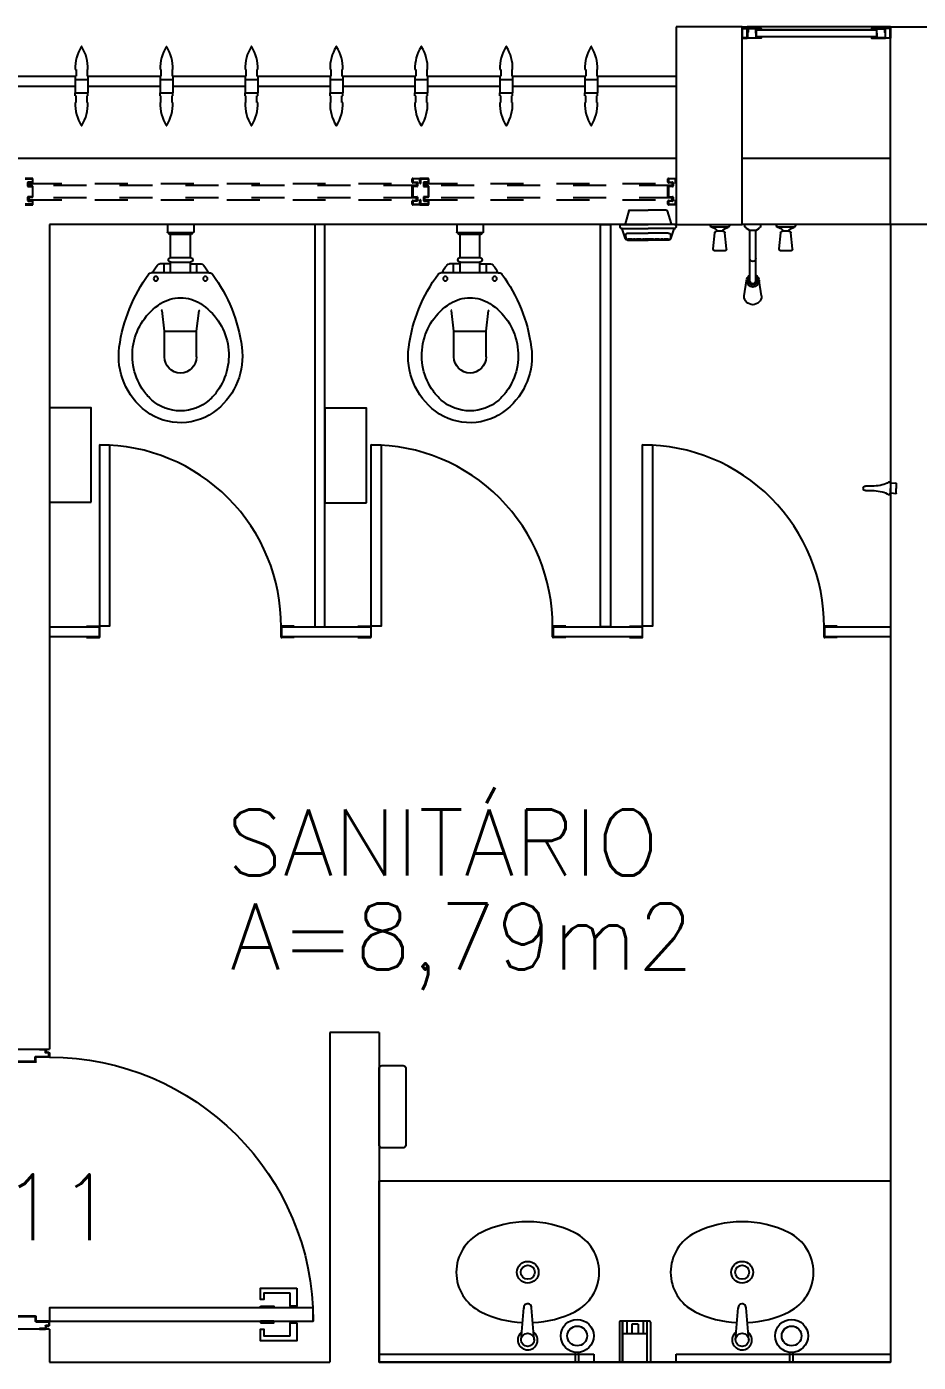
# Model space of a CAD drawing. Header units: millimetres. Extents: x 2128 to 2646, y 1972 to 2207.
# Drawn here: x 2356.643 to 2359.346, y 2139.515 to 2143.565 of the extents above; entities that cross this region are included whole.
import ezdxf

# ---------------------------------------------------------------- set-up
doc = ezdxf.new("R2010")
doc.units = ezdxf.units.MM
doc.linetypes.add('HIDDEN', pattern=[0.375, 0.25, -0.125])
for name, color, linetype in [('AR-ALV', 2, 'Continuous'), ('AR-BRISES', 1, 'Continuous'), ('AR-DIVISÓRIAS', 230, 'Continuous'), ('AR-ESQ', 1, 'Continuous'), ('AR-ESTC', 3, 'Continuous'), ('AR-LOUCAS', 2, 'Continuous'), ('AR-LOUÇAS', 1, 'Continuous'), ('AR-PORTA', 1, 'Continuous'), ('BC-CUBA', 1, 'Continuous'), ('BGR- VISTA', 12, 'Continuous'), ('BR-PAINEL', 1, 'Continuous'), ('BR-SUPORTE', 1, 'Continuous'), ('DT-ESQ-BAGUETE-C', 1, 'Continuous'), ('DT-ESQ-PERFIL CADEIRA-C', 2, 'Continuous'), ('DT-ESQ-PERFIL CADEIRA-V', 2, 'Continuous'), ('DT-ESQ-VENEZIANA-C', 1, 'Continuous'), ('DT-ESQ-VENEZIANA-V', 1, 'Continuous'), ('DT-ESQ-VIDRO-PROJ', 32, 'HIDDEN'), ('DT-TXTMOD', 1, 'Continuous'), ('DV- VISTA', 2, 'Continuous'), ('DV-TEXTO', 2, 'Continuous'), ('ENDEREÇO', 2, 'Continuous'), ('maçaneta', 1, 'Continuous'), ('mov', 1, 'Continuous'), ('PM-PERFIL U-C', 2, 'Continuous'), ('pm1', 2, 'Continuous'), ('pm2', 2, 'Continuous'), ('TEXTO', 2, 'Continuous'), ('WC1', 1, 'Continuous'), ('WC2', 1, 'Continuous'), ('WC3', 1, 'Continuous'), ('Área', 2, 'Continuous')]:
    doc.layers.add(name, color=color, linetype=linetype)
doc.styles.add('S10', font='simplex.shx', dxfattribs={"height": 0.1})
doc.styles.add('S12', font='simplex.shx', dxfattribs={"width": 1.1, "height": 0.12})
doc.styles.add('UNB-100', font='simplex.shx', dxfattribs={"height": 0.2})
doc.styles.add('UNB1-100', font='simplex.shx', dxfattribs={"height": 0.2})

# ---------------------------------------------------------------- blocks, each defined once
blk = doc.blocks.new('CHVR-01P')
at = {"layer": 'WC1'}
for p, q in [((-0.0139, 0.1119), (-0.0077, 0.1257)), ((-0.0015, 0.129), (-0.0052, 0.1279)), ((-0.08, 0.114), (-0.08, 0.086)), ((-0.074, 0.12), (-0.0254, 0.1155)), ((-0.074, 0.08), (-0.0254, 0.0845)), ((-0.02, 0.1096), (-0.0176, 0.1096)), ((-0.02, 0.0904), (-0.0176, 0.0904)), ((-0.0139, 0.0881), (-0.0077, 0.0743)), ((-0.0015, 0.071), (-0.0052, 0.0721)), ((-0.2165, 0.0264), (-0.1704, 0.0189)), ((-0.1704, 0.0088), (-0.1537, 0.0088)), ((-0.1537, 0.0088), (-0.0176, 0.0088)), ((-0.0176, 0.0088), (-0.0133, 0.0174)), ((-0.0131, 0.0178), (-0.0132, 0.0176)), ((-0.0126, 0.0182), (-0.0088, 0.0206)), ((-0.0088, 0.0222), (-0.0088, 0.0206)), ((-0.0068, 0.0242), (0, 0.0242)), ((-0.2165, -0.0264), (-0.1704, -0.0189)), ((-0.1704, -0.0088), (-0.1537, -0.0088)), ((-0.1537, -0.0088), (-0.0176, -0.0088)), ((-0.0176, -0.0088), (-0.0133, -0.0174)), ((-0.0131, -0.0178), (-0.0132, -0.0176)), ((-0.0126, -0.0182), (-0.0088, -0.0206)), ((-0.0088, -0.0206), (-0.0088, -0.0222)), ((-0.0068, -0.0242), (0, -0.0242)), ((-0.074, -0.08), (-0.0254, -0.0845)), ((-0.0139, -0.0881), (-0.0077, -0.0743)), ((-0.0015, -0.071), (-0.0052, -0.0721)), ((-0.08, -0.086), (-0.08, -0.114)), ((-0.074, -0.12), (-0.0254, -0.1155)), ((-0.02, -0.0904), (-0.0176, -0.0904)), ((-0.02, -0.1096), (-0.0176, -0.1096)), ((-0.0139, -0.1119), (-0.0077, -0.1257)), ((-0.0015, -0.129), (-0.0052, -0.1279))]:
    blk.add_line(p, q, dxfattribs=at)
for centre, radius, start, end in [((-0.004, 0.1241), 0.004, 107.5303, 155.6127), ((-0.001, 0.1282), 0.001, 0, 122.0054), ((-0.074, 0.114), 0.006, 90, 180), ((-0.074, 0.086), 0.006, 180, 270), ((-0.026, 0.1096), 0.006, 0, 84.4007), ((-0.026, 0.0904), 0.006, 275.5993, 0), ((-0.0176, 0.1136), 0.004, 270, 335.6127), ((-0.0176, 0.0864), 0.004, 24.3873, 90), ((-0.004, 0.0759), 0.004, 204.3873, 252.4697), ((-0.001, 0.0718), 0.001, 237.9946, 0), ((0, 0.07), 0.000002, 180, 270), ((-0.2165, 0), 0.0264, 90, 270), ((-0.1704, 0), 0.0189, 90, 270), ((-0.1704, 0), 0.0088, 90, 270), ((-0.1704, 0), 0.0189, 27.7177, 90), ((-0.0115, 0.0165), 0.002, 122.7806, 153.4349), ((-0.0068, 0.0222), 0.002, 90, 180), ((-0.1704, 0), 0.0189, 270, 332.2823), ((-0.0115, -0.0165), 0.002, 206.5651, 237.2194), ((-0.0068, -0.0222), 0.002, 180, 270), ((-0.074, -0.086), 0.006, 90, 180), ((-0.004, -0.0759), 0.004, 107.5303, 155.6127), ((-0.001, -0.0718), 0.001, 0, 122.0054), ((-0.074, -0.114), 0.006, 180, 270), ((-0.026, -0.0904), 0.006, 0, 84.4007), ((-0.026, -0.1096), 0.006, 275.5993, 0), ((-0.0176, -0.0864), 0.004, 270, 335.6127), ((-0.0176, -0.1136), 0.004, 24.3873, 90), ((-0.004, -0.1241), 0.004, 204.3873, 252.4697), ((-0.001, -0.1282), 0.001, 237.9946, 0), ((0, -0.13), 0.000002, 180, 270)]:
    blk.add_arc(centre, radius, start, end, dxfattribs=at)
at = {"layer": 'WC2'}
for p, q in [((-0.0077, 0.1257), (-0.0077, 0.0743)), ((-0.02, 0.1096), (-0.02, 0.0904)), ((-0.0176, 0.0088), (-0.0176, -0.0088)), ((-0.0077, -0.0743), (-0.0077, -0.1257)), ((-0.02, -0.0904), (-0.02, -0.1096))]:
    blk.add_line(p, q, dxfattribs=at)
for centre, radius, start, end in [((-0.1704, 0), 0.0132, 41.8103, 318.1897), ((-0.1031, 0), 0.0088, 90, 270)]:
    blk.add_arc(centre, radius, start, end, dxfattribs=at)
blk = doc.blocks.new('CUBA-01P')
at = {"layer": 'WC1'}
blk.add_circle((-0.15, -0.08), 0.05, dxfattribs=at)
for centre, radius, start, end in [((0, -0.4404), 0.3205, 92.8226, 116.4054), ((0, -0.4404), 0.3205, 63.5946, 87.2424), ((-0.0831, -0.273), 0.1336, 116.4054, 243.5946), ((0.0831, -0.273), 0.1336, 296.4054, 63.5946), ((0, -0.1056), 0.3205, 243.5946, 296.4054)]:
    blk.add_arc(centre, radius, start, end, dxfattribs=at)
at = {"layer": 'WC2'}
for p, q in [((-0.1548, 0), (-0.1548, -0.0303)), ((-0.1448, 0), (-0.1448, -0.0303)), ((-0.02, -0.068), (-0.0118, -0.1652)), ((0.02, -0.068), (0.0118, -0.1652))]:
    blk.add_line(p, q, dxfattribs=at)
for centre, radius in [((-0.15, -0.08), 0.03), ((0, -0.068), 0.02), ((0, -0.273), 0.033), ((0, -0.273), 0.0212)]:
    blk.add_circle(centre, radius, dxfattribs=at)
for centre, radius, start, end in [((0.0002, -0.0678), 0.03, 306.4013, 232.6706), ((0.0002, -0.1652), 0.012, 180, 10.1205)]:
    blk.add_arc(centre, radius, start, end, dxfattribs=at)
blk = doc.blocks.new('BGR1')
at = {"layer": 'BGR- VISTA'}
blk.add_lwpolyline([(0, 0.55), (1.55, 0.55), (1.55, 0), (0, 0)], close=True, dxfattribs=at)
at = {"layer": 'BC-CUBA', "rotation": 180}
for p in [(0.45, 0), (1.1, 0)]:
    blk.add_blockref('CUBA-01P', p, dxfattribs=at)
blk = doc.blocks.new('pb55-gr-01p')
at = {"layer": 'mov'}
blk.add_arc((0.0015, 0.0172), 0.55, 359.7335, 90, dxfattribs=at)
at = {"layer": 'pm1'}
blk.add_lwpolyline([(0.0315, 0.5673), (0.0315, 0.0172), (0.0015, 0.0172), (0.0015, 0.5673)], close=True, dxfattribs=at)
at = {"layer": 'pm2'}
for p, q in [((-0.0385, 0.0172), (-0.0008, 0.0172)), ((-0.0385, 0.0158), (-0.0385, 0.0172)), ((-0.0008, 0.0158), (-0.0385, 0.0158)), ((0, 0.015), (0, -0.015)), ((0.0015, -0.0152), (0.0015, 0.015)), ((0.5515, -0.0152), (0.5515, 0.015)), ((0.553, 0.015), (0.553, -0.015)), ((0.5915, 0.0172), (0.5537, 0.0172)), ((0.5537, 0.0158), (0.5915, 0.0158)), ((0.5915, 0.0158), (0.5915, 0.0172)), ((-0.001, -0.016), (-0.0385, -0.016)), ((-0.0385, -0.0175), (-0.0385, -0.016)), ((-0.0385, -0.0175), (-0.0008, -0.0175)), ((0.5915, -0.0175), (0.5537, -0.0175)), ((0.554, -0.016), (0.5915, -0.016)), ((0.5915, -0.0175), (0.5915, -0.016))]:
    blk.add_line(p, q, dxfattribs=at)
for centre, radius, start, end in [((-0.0008, 0.015), 0.00225, 0, 90), ((-0.0008, 0.015), 0.00075, 0, 90), ((0.5537, 0.015), 0.00225, 90, 180), ((0.5537, 0.015), 0.00075, 90, 180), ((-0.001, -0.015), 0.001, 270, 0), ((-0.0008, -0.0152), 0.00225, 270, 0), ((0.5537, -0.0152), 0.00225, 180, 270), ((0.554, -0.015), 0.001, 180, 270)]:
    blk.add_arc(centre, radius, start, end, dxfattribs=at)
blk = doc.blocks.new('DV4')
at = {"layer": 'DV- VISTA'}
blk.add_lwpolyline([(0.03, 0), (0.03, -1.22), (0, -1.22), (0, 0)], close=True, dxfattribs=at)
at = {"layer": 'DV-TEXTO', "style": 'S12'}
for tag, p, flags in [('ACABAMENTO', (0.3815, -0.3084), 3), ('CANTONEIRA', (0.5815, -0.3084), 3), ('DIVISÓRIA', (-0.0185, -0.3084), 2), ('TAMANHO', (0.1815, -0.3084), 3)]:
    blk.add_attdef(tag, p, '', height=0.12, rotation=90, dxfattribs=dict(at, flags=flags))
blk = doc.blocks.new('DV3')
at = {"layer": 'DV- VISTA'}
blk.add_lwpolyline([(0.03, 0), (0.03, -0.15), (0, -0.15), (0, 0)], close=True, dxfattribs=at)
at = {"layer": 'DV-TEXTO', "style": 'S12'}
for tag, p, flags in [('ACABAMENTO', (0.3798, -0.2006), 3), ('CANTONEIRA', (0.5798, -0.2006), 3), ('DIVISÓRIA', (-0.0202, -0.2006), 2), ('TAMANHO', (0.1798, -0.2006), 3)]:
    blk.add_attdef(tag, p, '', height=0.12, rotation=90, dxfattribs=dict(at, flags=flags))
blk = doc.blocks.new('DV9')
at = {"layer": 'DV- VISTA'}
blk.add_lwpolyline([(0.27, -0.03), (0, -0.03), (0, 0), (0.27, 0)], close=True, dxfattribs=at)
at = {"layer": 'DV-TEXTO', "style": 'S12'}
for tag, p, flags in [('DIVISÓRIA', (0.0161, 0.0342), 2), ('TAMANHO', (0.0161, -0.1658), 3), ('ACABAMENTO', (0.0161, -0.3658), 3), ('CANTONEIRA', (0.0161, -0.5658), 3)]:
    blk.add_attdef(tag, p, '', height=0.12, dxfattribs=dict(at, flags=flags))
blk = doc.blocks.new('DV12')
at = {"layer": 'DV- VISTA'}
blk.add_lwpolyline([(0.03, 0.2), (0.03, 0), (0, 0), (0, 0.2)], close=True, dxfattribs=at)
at = {"layer": 'DV-TEXTO', "style": 'S12'}
for tag, p, flags in [('ACABAMENTO', (0.3798, -0.0006), 3), ('CANTONEIRA', (0.5798, -0.0006), 3), ('DIVISÓRIA', (-0.0202, -0.0006), 2), ('TAMANHO', (0.1798, -0.0006), 3)]:
    blk.add_attdef(tag, p, '', height=0.12, rotation=90, dxfattribs=dict(at, flags=flags))
blk = doc.blocks.new('EF59-P')
at = {"layer": 'DT-ESQ-VIDRO-PROJ', "ltscale": 0.1}
for points in [[(0.025, -0.1285), (0.025, -0.1385, -0.414214), (0.0235, -0.14), (0.0015, -0.14, -0.414214), (0, -0.1385), (0, -0.125), (0.0015, -0.125), (0.0015, -0.138, 0.414214), (0.002, -0.1385), (0.023, -0.1385, 0.414214), (0.0235, -0.138), (0.0235, -0.1285), (0.0105, -0.1285, -0.414214), (0.009, -0.127), (0.009, -0.117, -0.414214), (0.0105, -0.1155), (0.0235, -0.1155), (0.0235, -0.0845), (0.0105, -0.0845, -0.414214), (0.009, -0.083), (0.009, -0.073, -0.414214), (0.0105, -0.0715), (0.0235, -0.0715), (0.0235, -0.062, 0.414214), (0.023, -0.0615), (0.002, -0.0615, 0.414214), (0.0015, -0.062), (0.0015, -0.075), (0, -0.075), (0, -0.0615, -0.414214), (0.0015, -0.06), (0.0235, -0.06, -0.414214), (0.025, -0.0615), (0.025, -0.0715, -0.414214), (0.0235, -0.073), (0.0105, -0.073), (0.0105, -0.083), (0.0235, -0.083), (0.0235, -0.083, -0.414214), (0.025, -0.0845), (0.025, -0.1155, -0.414214), (0.0235, -0.117), (0.0235, -0.117), (0.0105, -0.117), (0.0105, -0.127), (0.0235, -0.127, -0.414214)], [(0.75, -0.1285), (0.75, -0.1385, 0.414214), (0.7515, -0.14), (0.7735, -0.14, 0.414214), (0.775, -0.1385), (0.775, -0.125), (0.7735, -0.125), (0.7735, -0.138, -0.414214), (0.773, -0.1385), (0.752, -0.1385, -0.414214), (0.7515, -0.138), (0.7515, -0.1285), (0.7645, -0.1285, 0.414214), (0.766, -0.127), (0.766, -0.117, 0.414214), (0.7645, -0.1155), (0.7515, -0.1155), (0.7515, -0.0845), (0.7645, -0.0845, 0.414214), (0.766, -0.083), (0.766, -0.073, 0.414214), (0.7645, -0.0715), (0.7515, -0.0715), (0.7515, -0.062, -0.414214), (0.752, -0.0615), (0.773, -0.0615, -0.414214), (0.7735, -0.062), (0.7735, -0.075), (0.775, -0.075), (0.775, -0.0615, 0.414214), (0.7735, -0.06), (0.7515, -0.06, 0.414214), (0.75, -0.0615), (0.75, -0.0715, 0.414214), (0.7515, -0.073), (0.7645, -0.073), (0.7645, -0.083), (0.7515, -0.083), (0.7515, -0.083, 0.414214), (0.75, -0.0845), (0.75, -0.1155, 0.414214), (0.7515, -0.117), (0.7515, -0.117), (0.7645, -0.117), (0.7645, -0.127), (0.7515, -0.127, 0.414214)], [(0.8, -0.1285), (0.8, -0.1385, -0.414214), (0.7985, -0.14), (0.7765, -0.14, -0.414214), (0.775, -0.1385), (0.775, -0.125), (0.7765, -0.125), (0.7765, -0.138, 0.414214), (0.777, -0.1385), (0.798, -0.1385, 0.414214), (0.7985, -0.138), (0.7985, -0.1285), (0.7855, -0.1285, -0.414214), (0.784, -0.127), (0.784, -0.117, -0.414214), (0.7855, -0.1155), (0.7985, -0.1155), (0.7985, -0.0845), (0.7855, -0.0845, -0.414214), (0.784, -0.083), (0.784, -0.073, -0.414214), (0.7855, -0.0715), (0.7985, -0.0715), (0.7985, -0.062, 0.414214), (0.798, -0.0615), (0.777, -0.0615, 0.414214), (0.7765, -0.062), (0.7765, -0.075), (0.775, -0.075), (0.775, -0.0615, -0.414214), (0.7765, -0.06), (0.7985, -0.06, -0.414214), (0.8, -0.0615), (0.8, -0.0715, -0.414214), (0.7985, -0.073), (0.7855, -0.073), (0.7855, -0.083), (0.7985, -0.083), (0.7985, -0.083, -0.414214), (0.8, -0.0845), (0.8, -0.1155, -0.414214), (0.7985, -0.117), (0.7985, -0.117), (0.7855, -0.117), (0.7855, -0.127), (0.7985, -0.127, -0.414214)]]:
    blk.add_lwpolyline(points, format="xyb", close=True, dxfattribs=at)
for points in [[(0.7625, -0.081), (0.7625, -0.075), (0.0125, -0.075), (0.0125, -0.081)], [(1.9625, -0.081), (1.9625, -0.075), (0.7875, -0.075), (0.7875, -0.081)], [(0.7625, -0.119), (0.7625, -0.125), (0.0125, -0.125), (0.0125, -0.119)], [(1.9625, -0.119), (1.9625, -0.125), (0.7875, -0.125), (0.7875, -0.119)]]:
    blk.add_lwpolyline(points, close=True, dxfattribs=at)
for points in [[(1.973, -0.1385), (1.952, -0.1385, -0.414214), (1.9515, -0.138), (1.9515, -0.1285), (1.9645, -0.1285, 0.414214), (1.966, -0.127), (1.966, -0.117, 0.414214), (1.9645, -0.1155), (1.9515, -0.1155), (1.9515, -0.0845), (1.9645, -0.0845, 0.414214), (1.966, -0.083), (1.966, -0.073, 0.414214), (1.9645, -0.0715), (1.9515, -0.0715), (1.9515, -0.062, -0.414214), (1.952, -0.0615), (1.973, -0.0615, -0.414214)], [(1.9735, -0.06), (1.9515, -0.06, 0.414214), (1.95, -0.0615), (1.95, -0.0715, 0.414214), (1.9515, -0.073), (1.9645, -0.073), (1.9645, -0.083), (1.9515, -0.083), (1.9515, -0.083, 0.414214), (1.95, -0.0845), (1.95, -0.1155, 0.414214), (1.9515, -0.117), (1.9515, -0.117), (1.9645, -0.117), (1.9645, -0.127), (1.9515, -0.127, 0.414214), (1.95, -0.1285), (1.95, -0.1385, 0.414214), (1.9515, -0.14), (1.9735, -0.14, 0.414214)]]:
    blk.add_lwpolyline(points, format="xyb", dxfattribs=at)
at = {"layer": 'DT-TXTMOD', "ltscale": 0.1, "style": 'S10', "flags": 3}
for tag, p in [('M01', (0.025, -0.28)), ('M02', (0.3253, -0.28)), ('M03', (0.627, -0.28)), ('M04', (0.9288, -0.28)), ('M05', (1.2306, -0.28)), ('M06', (1.5323, -0.28)), ('M07', (1.8341, -0.28)), ('M08', (2.1359, -0.28)), ('M09', (2.4376, -0.28)), ('M10', (2.7394, -0.28)), ('M11', (3.0412, -0.28)), ('M12', (3.3429, -0.28)), ('M13', (3.6447, -0.28)), ('M14', (3.9464, -0.28)), ('M15', (4.2482, -0.28)), ('M16', (4.55, -0.28)), ('M17', (4.8517, -0.28))]:
    blk.add_attdef(tag, p, '', height=0.1, dxfattribs=at)
blk = doc.blocks.new('BR-MODULO8')
at = {"layer": 'BR-PAINEL'}
for p, q in [((-1.8217, 0.27), (-1.8192, 0.27)), ((-1.8217, 0.25), (-1.8217, 0.24)), ((-1.8217, 0.25), (-1.8192, 0.25)), ((-1.8192, 0.27), (-1.8192, 0.25)), ((-1.7858, 0.27), (-1.7858, 0.25)), ((-1.7833, 0.27), (-1.7858, 0.27)), ((-1.7833, 0.25), (-1.7858, 0.25)), ((-1.7833, 0.25), (-1.7833, 0.24)), ((-1.5642, 0.27), (-1.5617, 0.27)), ((-1.5642, 0.25), (-1.5642, 0.24)), ((-1.5642, 0.25), (-1.5617, 0.25)), ((-1.5617, 0.27), (-1.5617, 0.25)), ((-1.5283, 0.27), (-1.5283, 0.25)), ((-1.5258, 0.27), (-1.5283, 0.27)), ((-1.5258, 0.25), (-1.5283, 0.25)), ((-1.5258, 0.25), (-1.5258, 0.24)), ((-1.3067, 0.27), (-1.3042, 0.27)), ((-1.3067, 0.25), (-1.3067, 0.24)), ((-1.3067, 0.25), (-1.3042, 0.25)), ((-1.3042, 0.27), (-1.3042, 0.25)), ((-1.2708, 0.27), (-1.2708, 0.25)), ((-1.2683, 0.27), (-1.2708, 0.27)), ((-1.2683, 0.25), (-1.2708, 0.25)), ((-1.2683, 0.25), (-1.2683, 0.24)), ((-1.0492, 0.27), (-1.0467, 0.27)), ((-1.0492, 0.25), (-1.0492, 0.24)), ((-1.0492, 0.25), (-1.0467, 0.25)), ((-1.0467, 0.27), (-1.0467, 0.25)), ((-1.0133, 0.27), (-1.0133, 0.25)), ((-1.0108, 0.27), (-1.0133, 0.27)), ((-1.0108, 0.25), (-1.0133, 0.25)), ((-1.0108, 0.25), (-1.0108, 0.24)), ((-0.7917, 0.27), (-0.7892, 0.27)), ((-0.7917, 0.25), (-0.7917, 0.24)), ((-0.7917, 0.25), (-0.7892, 0.25)), ((-0.7892, 0.27), (-0.7892, 0.25)), ((-0.7558, 0.27), (-0.7558, 0.25)), ((-0.7533, 0.27), (-0.7558, 0.27)), ((-0.7533, 0.25), (-0.7558, 0.25)), ((-0.7533, 0.25), (-0.7533, 0.24)), ((-0.5342, 0.27), (-0.5317, 0.27)), ((-0.5342, 0.25), (-0.5317, 0.25)), ((-0.5342, 0.25), (-0.5342, 0.24)), ((-0.5317, 0.27), (-0.5317, 0.25)), ((-0.4958, 0.27), (-0.4983, 0.27)), ((-0.4983, 0.27), (-0.4983, 0.25)), ((-0.4958, 0.25), (-0.4983, 0.25)), ((-0.4958, 0.25), (-0.4958, 0.24)), ((-0.2767, 0.27), (-0.2742, 0.27)), ((-0.2767, 0.25), (-0.2767, 0.24)), ((-0.2767, 0.25), (-0.2742, 0.25)), ((-0.2742, 0.27), (-0.2742, 0.25)), ((-0.2408, 0.27), (-0.2408, 0.25)), ((-0.2383, 0.27), (-0.2408, 0.27)), ((-0.2383, 0.25), (-0.2408, 0.25)), ((-0.2383, 0.25), (-0.2383, 0.24)), ((-1.8217, 0.24), (-1.7833, 0.24)), ((-1.8217, 0.24), (-1.8217, 0.2)), ((-1.7833, 0.24), (-1.7833, 0.2)), ((-1.5642, 0.24), (-1.5258, 0.24)), ((-1.5642, 0.24), (-1.5642, 0.2)), ((-1.5258, 0.24), (-1.5258, 0.2)), ((-1.3067, 0.24), (-1.2683, 0.24)), ((-1.3067, 0.24), (-1.3067, 0.2)), ((-1.2683, 0.24), (-1.2683, 0.2)), ((-1.0492, 0.24), (-1.0108, 0.24)), ((-1.0492, 0.24), (-1.0492, 0.2)), ((-1.0108, 0.24), (-1.0108, 0.2)), ((-0.7917, 0.24), (-0.7533, 0.24)), ((-0.7917, 0.24), (-0.7917, 0.2)), ((-0.7533, 0.24), (-0.7533, 0.2)), ((-0.5342, 0.24), (-0.5342, 0.2)), ((-0.5342, 0.24), (-0.4958, 0.24)), ((-0.4958, 0.24), (-0.4958, 0.2)), ((-0.2767, 0.24), (-0.2383, 0.24)), ((-0.2767, 0.24), (-0.2767, 0.2)), ((-0.2383, 0.24), (-0.2383, 0.2)), ((-1.8217, 0.2), (-1.7833, 0.2)), ((-1.8217, 0.19), (-1.8217, 0.2)), ((-1.8217, 0.19), (-1.8192, 0.19)), ((-1.8217, 0.17), (-1.8192, 0.17)), ((-1.8192, 0.17), (-1.8192, 0.19)), ((-1.7833, 0.19), (-1.7858, 0.19)), ((-1.7858, 0.17), (-1.7858, 0.19)), ((-1.7833, 0.17), (-1.7858, 0.17)), ((-1.7833, 0.19), (-1.7833, 0.2)), ((-1.5642, 0.2), (-1.5258, 0.2)), ((-1.5642, 0.19), (-1.5642, 0.2)), ((-1.5642, 0.19), (-1.5617, 0.19)), ((-1.5642, 0.17), (-1.5617, 0.17)), ((-1.5617, 0.17), (-1.5617, 0.19)), ((-1.5258, 0.19), (-1.5283, 0.19)), ((-1.5283, 0.17), (-1.5283, 0.19)), ((-1.5258, 0.17), (-1.5283, 0.17)), ((-1.5258, 0.19), (-1.5258, 0.2)), ((-1.3067, 0.2), (-1.2683, 0.2)), ((-1.3067, 0.19), (-1.3067, 0.2)), ((-1.3067, 0.19), (-1.3042, 0.19)), ((-1.3067, 0.17), (-1.3042, 0.17)), ((-1.3042, 0.17), (-1.3042, 0.19)), ((-1.2683, 0.19), (-1.2708, 0.19)), ((-1.2708, 0.17), (-1.2708, 0.19)), ((-1.2683, 0.17), (-1.2708, 0.17)), ((-1.2683, 0.19), (-1.2683, 0.2)), ((-1.0492, 0.2), (-1.0108, 0.2)), ((-1.0492, 0.19), (-1.0492, 0.2)), ((-1.0492, 0.19), (-1.0467, 0.19)), ((-1.0492, 0.17), (-1.0467, 0.17)), ((-1.0467, 0.17), (-1.0467, 0.19)), ((-1.0108, 0.19), (-1.0133, 0.19)), ((-1.0133, 0.17), (-1.0133, 0.19)), ((-1.0108, 0.17), (-1.0133, 0.17)), ((-1.0108, 0.19), (-1.0108, 0.2)), ((-0.7917, 0.2), (-0.7533, 0.2)), ((-0.7917, 0.19), (-0.7917, 0.2)), ((-0.7917, 0.19), (-0.7892, 0.19)), ((-0.7917, 0.17), (-0.7892, 0.17)), ((-0.7892, 0.17), (-0.7892, 0.19)), ((-0.7533, 0.19), (-0.7558, 0.19)), ((-0.7558, 0.17), (-0.7558, 0.19)), ((-0.7533, 0.17), (-0.7558, 0.17)), ((-0.7533, 0.19), (-0.7533, 0.2)), ((-0.5342, 0.19), (-0.5342, 0.2)), ((-0.5342, 0.2), (-0.4958, 0.2)), ((-0.5342, 0.19), (-0.5317, 0.19)), ((-0.5342, 0.17), (-0.5317, 0.17)), ((-0.5317, 0.17), (-0.5317, 0.19)), ((-0.4983, 0.17), (-0.4983, 0.19)), ((-0.4958, 0.19), (-0.4983, 0.19)), ((-0.4958, 0.17), (-0.4983, 0.17)), ((-0.4958, 0.19), (-0.4958, 0.2)), ((-0.2767, 0.2), (-0.2383, 0.2)), ((-0.2767, 0.19), (-0.2767, 0.2)), ((-0.2767, 0.19), (-0.2742, 0.19)), ((-0.2767, 0.17), (-0.2742, 0.17)), ((-0.2742, 0.17), (-0.2742, 0.19)), ((-0.2383, 0.19), (-0.2408, 0.19)), ((-0.2408, 0.17), (-0.2408, 0.19)), ((-0.2383, 0.17), (-0.2408, 0.17)), ((-0.2383, 0.19), (-0.2383, 0.2))]:
    blk.add_line(p, q, dxfattribs=at)
for centre, radius, start, end in [((-1.6967, 0.2739), 0.1251, 148.4721, 181.772), ((-1.8025, 0.3387), 0.001, 37.1012, 142.8988), ((-1.9083, 0.2739), 0.1251, 358.228, 31.5279), ((-1.4392, 0.2739), 0.1251, 148.4721, 181.772), ((-1.545, 0.3387), 0.001, 37.1012, 142.8988), ((-1.6508, 0.2739), 0.1251, 358.228, 31.5279), ((-1.1817, 0.2739), 0.1251, 148.4721, 181.772), ((-1.2875, 0.3387), 0.001, 37.1012, 142.8988), ((-1.3933, 0.2739), 0.1251, 358.228, 31.5279), ((-0.9242, 0.2739), 0.1251, 148.4721, 181.772), ((-1.03, 0.3387), 0.001, 37.1012, 142.8988), ((-1.1358, 0.2739), 0.1251, 358.228, 31.5279), ((-0.6667, 0.2739), 0.1251, 148.4721, 181.772), ((-0.7725, 0.3387), 0.001, 37.1012, 142.8988), ((-0.8783, 0.2739), 0.1251, 358.228, 31.5279), ((-0.4092, 0.2739), 0.1251, 148.4721, 181.772), ((-0.515, 0.3387), 0.001, 37.1012, 142.8988), ((-0.6208, 0.2739), 0.1251, 358.228, 31.5279), ((-0.1517, 0.2739), 0.1251, 148.4721, 181.772), ((-0.2575, 0.3387), 0.001, 37.1012, 142.8988), ((-0.3633, 0.2739), 0.1251, 358.228, 31.5279), ((-1.6967, 0.1661), 0.1251, 178.228, 211.5279), ((-1.9083, 0.1661), 0.1251, 328.4721, 1.772), ((-1.4392, 0.1661), 0.1251, 178.228, 211.5279), ((-1.6508, 0.1661), 0.1251, 328.4721, 1.772), ((-1.1817, 0.1661), 0.1251, 178.228, 211.5279), ((-1.3933, 0.1661), 0.1251, 328.4721, 1.772), ((-0.9242, 0.1661), 0.1251, 178.228, 211.5279), ((-1.1358, 0.1661), 0.1251, 328.4721, 1.772), ((-0.6667, 0.1661), 0.1251, 178.228, 211.5279), ((-0.8783, 0.1661), 0.1251, 328.4721, 1.772), ((-0.4092, 0.1661), 0.1251, 178.228, 211.5279), ((-0.6208, 0.1661), 0.1251, 328.4721, 1.772), ((-0.1517, 0.1661), 0.1251, 178.228, 211.5279), ((-0.3633, 0.1661), 0.1251, 328.4721, 1.772), ((-1.8025, 0.1013), 0.001, 217.1012, 322.8988), ((-1.545, 0.1013), 0.001, 217.1012, 322.8988), ((-1.2875, 0.1013), 0.001, 217.1012, 322.8988), ((-1.03, 0.1013), 0.001, 217.1012, 322.8988), ((-0.7725, 0.1013), 0.001, 217.1012, 322.8988), ((-0.515, 0.1013), 0.001, 217.1012, 322.8988), ((-0.2575, 0.1013), 0.001, 217.1012, 322.8988)]:
    blk.add_arc(centre, radius, start, end, dxfattribs=at)
at = {"layer": 'BR-SUPORTE'}
for p, q in [((-2.0408, 0.25), (-1.8192, 0.25)), ((-1.7833, 0.25), (-1.5617, 0.25)), ((-1.5258, 0.25), (-1.3042, 0.25)), ((-1.2683, 0.25), (-1.0467, 0.25)), ((-1.0108, 0.25), (-0.7892, 0.25)), ((-0.7533, 0.25), (-0.5317, 0.25)), ((-0.4958, 0.25), (-0.2742, 0.25)), ((-0.2383, 0.25), (0, 0.25)), ((-2.0408, 0.22), (-1.8217, 0.22)), ((-1.7833, 0.22), (-1.5642, 0.22)), ((-1.5258, 0.22), (-1.3067, 0.22)), ((-1.2683, 0.22), (-1.0492, 0.22)), ((-1.0108, 0.22), (-0.7917, 0.22)), ((-0.7533, 0.22), (-0.5342, 0.22)), ((-0.4958, 0.22), (-0.2767, 0.22)), ((-0.2383, 0.22), (0, 0.22))]:
    blk.add_line(p, q, dxfattribs=at)
blk = doc.blocks.new('BACI-01P')
at = {"layer": 'WC1'}
for p, q in [((0.146, 0.0857), (0.146, 0.0887)), ((0.1191, 0.03), (0.1191, 0.0624)), ((0.1191, 0.03), (0.1139, 0.03)), ((0.1139, 0.0298), (0.1139, -0.0298)), ((0.1191, -0.03), (0.1139, -0.03)), ((0.1191, -0.03), (0.1191, -0.0624)), ((0.146, -0.0857), (0.146, -0.0887))]:
    blk.add_line(p, q, dxfattribs=at)
for centre, radius, start, end in [((0.4364, -0.2936), 0.4837, 97.6805, 126.3454), ((0.3996, -0.0205), 0.2081, 36.8881, 97.6805), ((0.4044, -0.3155), 0.4771, 122.7818, 126.1604), ((0.1551, 0.0887), 0.00909, 126.3358, 180), ((0.4268, 0), 0.174, 320.4767, 36.8881), ((0.1282, 0.0624), 0.00909, 126.1604, 180), ((0.1282, -0.0624), 0.00909, 180, 233.8396), ((0.4044, 0.3155), 0.4771, 233.8396, 237.2182), ((0.1551, -0.0887), 0.00909, 180, 238.9825), ((0.4364, 0.2936), 0.4837, 233.7577, 262.3195), ((0.3996, 0.0205), 0.2081, 262.3195, 320.8979)]:
    blk.add_arc(centre, radius, start, end, dxfattribs=at)
at = {"layer": 'WC2'}
for p, q in [((0.146, -0.0857), (0.146, 0.0857)), ((0, 0.04), (0.023, 0.04)), ((0.025, 0.035), (0.025, 0.038)), ((0.025, -0.035), (0.025, 0.035)), ((0.025, 0.035), (0.028, 0.035)), ((0.03, -0.033), (0.03, 0.033)), ((0.1, 0.03), (0.03, 0.03)), ((0.1, 0.0298), (0.1, -0.0298)), ((0, -0.04), (0.023, -0.04)), ((0.025, -0.038), (0.025, -0.035)), ((0.025, -0.035), (0.028, -0.035)), ((0.1, -0.03), (0.03, -0.03))]:
    blk.add_line(p, q, dxfattribs=at)
for centre, radius, start, end in [((0.3966, -0.0404), 0.1866, 54.2515, 147.3201), ((0.4126, -0.0182), 0.1592, 41.3299, 54.2515), ((0.4333, 0), 0.1317, 0, 41.3299), ((0.3335, 0), 0.1117, 147.3201, 180), ((0.023, 0.038), 0.002, 0, 90), ((0.028, 0.033), 0.002, 0, 90), ((0.107, 0.0298), 0.00697, 0, 180), ((0.3335, 0), 0.1117, 180, 212.6799), ((0.4333, 0), 0.1317, 318.6701, 0), ((0.023, -0.038), 0.002, 270, 0), ((0.028, -0.033), 0.002, 270, 0), ((0.107, -0.0298), 0.00697, 180, 0), ((0.3966, 0.0404), 0.1866, 212.6799, 305.7485), ((0.4126, 0.0182), 0.1592, 305.7485, 318.6701)]:
    blk.add_arc(centre, radius, start, end, dxfattribs=at)
at = {"layer": 'WC3'}
for p, q in [((0.146, 0.0497), (0.1191, 0.0497)), ((0.261, 0.0562), (0.2593, 0.0585)), ((0.3229, 0.0486), (0.261, 0.0562)), ((0.3229, 0.0486), (0.3229, -0.0486)), ((0.4015, 0.0486), (0.3229, 0.0486)), ((0.146, 0.03), (0.1191, 0.03)), ((0.146, -0.03), (0.1191, -0.03)), ((0.146, -0.0497), (0.1191, -0.0497)), ((0.261, -0.0562), (0.2593, -0.0585)), ((0.3229, -0.0486), (0.261, -0.0562)), ((0.4015, -0.0486), (0.3229, -0.0486))]:
    blk.add_line(p, q, dxfattribs=at)
for centre in [(0.1641, 0.075), (0.1641, -0.075)]:
    blk.add_circle(centre, 0.00682, dxfattribs=at)
blk.add_arc((0.4015, 0), 0.0486, 270, 90, dxfattribs=at)
blk = doc.blocks.new('PM3')
at = {"layer": 'maçaneta'}
for points in [[(0.02, 0.825), (-0.035, 0.825), (-0.035, 0.715), (0, 0.715), (0, 0.725), (-0.02, 0.725), (-0.02, 0.8035, -0.414214), (-0.0185, 0.805), (0.02, 0.805)], [(0.125, 0.825), (0.07, 0.825), (0.07, 0.805), (0.1085, 0.805, -0.414214), (0.11, 0.8035), (0.11, 0.725), (0.09, 0.725), (0.09, 0.715), (0.125, 0.715)]]:
    blk.add_lwpolyline(points, format="xyb", close=True, dxfattribs=at)
for points in [[(0.02, 0.715), (0.02, 0.755), (0.025, 0.755), (0.025, 0.715)], [(0.07, 0.715), (0.07, 0.755), (0.065, 0.755), (0.065, 0.715)]]:
    blk.add_lwpolyline(points, close=True, dxfattribs=at)
at = {"layer": 'mov'}
blk.add_arc((0.025, 0.075), 0.8, 0, 90, dxfattribs=at)
at = {"layer": 'PM-PERFIL U-C'}
for p, q in [((0, 0.045), (0, 0.0635)), ((0.002, 0.045), (0, 0.045)), ((0.0015, 0.065), (0.01, 0.065)), ((0.002, 0.063), (0.002, 0.045)), ((0.0105, 0.063), (0.002, 0.063)), ((0.01, 0.065), (0.01, 0.0735)), ((0.0115, 0.075), (0.0235, 0.075)), ((0.012, 0.073), (0.012, 0.0645)), ((0.023, 0.073), (0.012, 0.073)), ((0.023, 0.0335), (0.023, 0.073)), ((0.025, 0.0735), (0.025, 0.034)), ((0.825, 0.0735), (0.825, 0.034)), ((0.8385, 0.075), (0.8265, 0.075)), ((0.827, 0.073), (0.838, 0.073)), ((0.827, 0.0335), (0.827, 0.073)), ((0.838, 0.073), (0.838, 0.0645)), ((0.8395, 0.063), (0.848, 0.063)), ((0.84, 0.065), (0.84, 0.0735)), ((0.8485, 0.065), (0.84, 0.065)), ((0.848, 0.063), (0.848, 0.045)), ((0.848, 0.045), (0.85, 0.045)), ((0.85, 0.045), (0.85, 0.0635)), ((0.038, 0.032), (0.0245, 0.032)), ((0.0385, 0.034), (0.025, 0.034)), ((0.038, 0.032), (0.038, -0.073)), ((0.04, 0.0325), (0.04, -0.0735)), ((0.81, 0.0325), (0.81, -0.0735)), ((0.8115, 0.034), (0.825, 0.034)), ((0.812, 0.032), (0.8255, 0.032)), ((0.812, 0.032), (0.812, -0.073)), ((0, -0.045), (0.002, -0.045)), ((0, -0.0635), (0, -0.045)), ((0.01, -0.065), (0.0015, -0.065)), ((0.002, -0.045), (0.002, -0.063)), ((0.002, -0.063), (0.0105, -0.063)), ((0.01, -0.0735), (0.01, -0.065)), ((0.0385, -0.075), (0.0115, -0.075)), ((0.012, -0.0645), (0.012, -0.073)), ((0.012, -0.073), (0.038, -0.073)), ((0.8115, -0.075), (0.8385, -0.075)), ((0.838, -0.073), (0.812, -0.073)), ((0.838, -0.0645), (0.838, -0.073)), ((0.848, -0.063), (0.8395, -0.063)), ((0.84, -0.0735), (0.84, -0.065)), ((0.84, -0.065), (0.8485, -0.065)), ((0.85, -0.045), (0.848, -0.045)), ((0.848, -0.045), (0.848, -0.063)), ((0.85, -0.0635), (0.85, -0.045))]:
    blk.add_line(p, q, dxfattribs=at)
for centre, start, end in [((0.0015, 0.0635), 90, 180), ((0.0115, 0.0735), 90, 180), ((0.0105, 0.0645), 270, 0), ((0.0235, 0.0735), 360, 90), ((0.8265, 0.0735), 90, 180), ((0.8395, 0.0645), 180, 270), ((0.8385, 0.0735), 0, 90), ((0.8485, 0.0635), 0, 90), ((0.0245, 0.0335), 180, 270), ((0.0385, 0.0325), 0, 90), ((0.8115, 0.0325), 90, 180), ((0.8255, 0.0335), 270, 0), ((0.0015, -0.0635), 180, 270), ((0.0115, -0.0735), 180, 270), ((0.0105, -0.0645), 0, 90), ((0.0385, -0.0735), 269.9386, 0), ((0.8115, -0.0735), 180, 270.0614), ((0.8395, -0.0645), 90, 180), ((0.8385, -0.0735), 270, 0), ((0.8485, -0.0635), 270, 0)]:
    blk.add_arc(centre, 0.0015, start, end, dxfattribs=at)
at = {"layer": 'pm1'}
blk.add_lwpolyline([(0.065, 0.875), (0.065, 0.075), (0.025, 0.075), (0.025, 0.875)], close=True, dxfattribs=at)
blk = doc.blocks.new('EF01C-P')
at = {"layer": 'DT-ESQ-BAGUETE-C', "ltscale": 0.1}
for points in [[(0.0015, 0.035), (0.015, 0.035), (0.015, 0.0335), (0.0015, 0.0335), (0.0015, 0.005), (0.015, 0.005), (0.015, 0.0035), (0.0015, 0.0035, -0.414214), (0, 0.005), (0, 0.0335, -0.414214)], [(0.4485, 0.035), (0.435, 0.035), (0.435, 0.0335), (0.4485, 0.0335), (0.4485, 0.005), (0.435, 0.005), (0.435, 0.0035), (0.4485, 0.0035, 0.414214), (0.45, 0.005), (0.45, 0.0335, 0.414214)]]:
    blk.add_lwpolyline(points, format="xyb", close=True, dxfattribs=at)
at = {"layer": 'DT-ESQ-PERFIL CADEIRA-C', "ltscale": 0.1}
for points in [[(0.01, 0.0015), (0.01, 0.003), (0.0015, 0.003, 1), (0.0015, 0), (0.015, 0, 0.414214), (0.0165, 0.0015), (0.0165, 0.0335), (0.043, 0.0335)], [(0.043, 0.0065), (0.018, 0.0065), (0.018, 0.0165), (0.0165, 0.0165), (0.0165, 0.0065, 0.414214), (0.018, 0.005), (0.043, 0.005), (0.0565, 0.005, 1), (0.0565, 0.008), (0.043, 0.008), (0.043, 0.02), (0.043, 0.032), (0.0565, 0.032, 1), (0.0565, 0.035), (0.043, 0.035), (0.0165, 0.035, 0.414214), (0.015, 0.0335), (0.015, 0.0015), (0.0015, 0.0015)], [(0.0415, 0.02), (0.0415, 0.032, -0.414214), (0.043, 0.0335), (0.0565, 0.0335)], [(0.0415, 0.02), (0.0415, 0.008, 0.414214), (0.043, 0.0065), (0.0565, 0.0065)], [(0.407, 0.0065), (0.432, 0.0065), (0.432, 0.0165), (0.4335, 0.0165), (0.4335, 0.0065, -0.414214), (0.432, 0.005), (0.407, 0.005), (0.3935, 0.005, -1), (0.3935, 0.008), (0.407, 0.008), (0.407, 0.02), (0.407, 0.032), (0.3935, 0.032, -1), (0.3935, 0.035), (0.407, 0.035), (0.4335, 0.035, -0.414214), (0.435, 0.0335), (0.435, 0.0015), (0.4485, 0.0015)], [(0.4085, 0.02), (0.4085, 0.032, 0.414214), (0.407, 0.0335), (0.3935, 0.0335)], [(0.4085, 0.02), (0.4085, 0.008, -0.414214), (0.407, 0.0065), (0.3935, 0.0065)], [(0.44, 0.0015), (0.44, 0.003), (0.4485, 0.003, -1), (0.4485, 0), (0.435, 0, -0.414214), (0.4335, 0.0015), (0.4335, 0.0335), (0.407, 0.0335)]]:
    blk.add_lwpolyline(points, format="xyb", dxfattribs=at)
at = {"layer": 'DT-ESQ-PERFIL CADEIRA-V', "ltscale": 0.1}
blk.add_line((0.015, 0), (0.435, 0), dxfattribs=at)
at = {"layer": 'DT-ESQ-VENEZIANA-C', "ltscale": 0.1}
for p, q in [((0.043, 0.0105), (0.407, 0.0105)), ((0.043, 0.009), (0.407, 0.009))]:
    blk.add_line(p, q, dxfattribs=at)
at = {"layer": 'DT-ESQ-VENEZIANA-V', "ltscale": 0.1}
blk.add_line((0.043, 0.031), (0.407, 0.031), dxfattribs=at)
at = {"layer": 'DT-TXTMOD', "ltscale": 0.1, "style": 'S10', "flags": 3}
blk.add_attdef('EF01C', (0.0208, -0.14), '', height=0.1, dxfattribs=at)
blk = doc.blocks.new('TLHR-01p')
at = {"layer": 'WC1'}
blk.add_lwpolyline([(-0.117, 0.08), (0.117, 0.08, -0.414214), (0.125, 0.072), (0.125, 0.008, -0.414214), (0.117, 0), (-0.117, 0, -0.414214), (-0.125, 0.008), (-0.125, 0.072, -0.414214)], format="xyb", close=True, dxfattribs=at)
blk = doc.blocks.new('CABD-01p')
at = {"layer": 'WC1', "linetype": 'Continuous', "ltscale": 2.5}
for p, q in [((-0.016, 0.0155), (-0.0146, 0.0017)), ((-0.0149, 0), (0, 0)), ((-0.0142, 0.0175), (0, 0.0175)), ((0.0142, 0.0175), (0, 0.0175)), ((0.0149, 0), (0, 0)), ((0.016, 0.0155), (0.0146, 0.0017)), ((-0.0186, -0.0025), (-0.0159, -0.0009)), ((0.0186, -0.0025), (0.0159, -0.0009))]:
    blk.add_line(p, q, dxfattribs=at)
for centre, radius, start, end in [((-0.0142, 0.0157), 0.0018, 91.2466, 185.8606), ((-0.0173, 0.0014), 0.00271, 301.0917, 5.6913), ((0.0142, 0.0157), 0.0018, 354.1394, 88.7534), ((0.0173, 0.0014), 0.0027, 174.0971, 238.7968), ((-0.0172, -0.0049), 0.0027, 121.1387, 218.6898), ((-0.0544, -0.0346), 0.0449, 12.3103, 38.6321), ((-0.1863, -0.0635), 0.18, 356.1294, 12.3598), ((0.1863, -0.0635), 0.18, 167.6402, 183.8706), ((0.0544, -0.0346), 0.0449, 141.3679, 167.6897), ((0.0172, -0.0049), 0.0027, 321.3102, 58.8613), ((0, -0.0762), 0.00675, 176.1474, 269.4678), ((0, -0.0762), 0.00675, 270.5322, 3.8526)]:
    blk.add_arc(centre, radius, start, end, dxfattribs=at)
blk = doc.blocks.new('SBNT-01p')
at = {"layer": 'WC1', "linetype": 'Continuous', "ltscale": 2.5}
for p, q in [((-0.0581, 0.0418), (-0.0694, 0.0022)), ((-0.0552, 0.044), (0, 0.044)), ((0.0552, 0.044), (0, 0.044)), ((0.0581, 0.0418), (0.0694, 0.0022)), ((-0.0851, -0.006), (-0.0851, -0.004)), ((-0.0811, 0), (-0.0723, 0)), ((-0.0791, -0.012), (0, -0.012)), ((-0.0684, -0.043), (-0.0777, -0.016)), ((-0.0723, 0), (0, 0)), ((-0.0682, -0.0311), (-0.0674, -0.0415)), ((-0.0607, -0.026), (0, -0.026)), ((0.0723, 0), (0, 0)), ((0.0791, -0.012), (0, -0.012)), ((0.0607, -0.026), (0, -0.026)), ((0.0682, -0.0311), (0.0674, -0.0415)), ((0.0684, -0.043), (0.0777, -0.016)), ((0.0811, 0), (0.0723, 0)), ((0.0851, -0.006), (0.0851, -0.004)), ((-0.0628, -0.047), (0, -0.047)), ((0.0628, -0.047), (0, -0.047))]:
    blk.add_line(p, q, dxfattribs=at)
for centre, radius, start, end in [((-0.0552, 0.041), 0.00301, 90.1551, 164.1481), ((0.0552, 0.041), 0.00301, 15.8018, 89.8435), ((-0.081, -0.004), 0.00401, 90.1428, 180), ((-0.0723, 0.003), 0.00299, 269.9005, 344.0925), ((0.0723, 0.003), 0.003, 195.9572, 270.1008), ((-0.0791, -0.006), 0.006, 178.1828, 270.0649), ((-0.0853, -0.0186), 0.008, 19.0332, 63.6886), ((-0.0642, -0.0307), 0.004, 111.8465, 186.4416), ((-0.0607, -0.0395), 0.0135, 90.138, 111.9015), ((0.0607, -0.0395), 0.0135, 68.2235, 89.9698), ((0.0642, -0.0307), 0.004, 353.5122, 68.1432), ((0.0853, -0.0186), 0.008, 116.3192, 161.0393), ((0.0791, -0.006), 0.006, 269.9351, 1.8172), ((0.081, -0.004), 0.00401, 360, 89.8536), ((-0.0628, -0.041), 0.00599, 198.9151, 270.0458), ((-0.0614, -0.041), 0.006, 184.2344, 269.98), ((0.0614, -0.041), 0.006, 270.0199, 355.7005), ((0.0628, -0.041), 0.00599, 269.9505, 341.0588)]:
    blk.add_arc(centre, radius, start, end, dxfattribs=at)
at = {"layer": 'WC2', "linetype": 'Continuous', "ltscale": 2.5}
for centre, radius, start, end in [((-0.056, -0.093), 0.05, 76.4972, 101.9921), ((-0.042, -0.0348), 0.00987, 256.368, 283.7343), ((-0.028, -0.093), 0.05, 76.4973, 103.482), ((-0.014, -0.0348), 0.00987, 256.368, 283.7343), ((0.0001, -0.0935), 0.0506, 90.1604, 103.5085), ((-0.0001, -0.0935), 0.0506, 76.5339, 89.8802), ((0.014, -0.0348), 0.00987, 256.368, 283.7343), ((0.028, -0.093), 0.05, 76.4973, 103.482), ((0.042, -0.0348), 0.00987, 256.368, 283.7343), ((0.056, -0.0931), 0.0501, 77.876, 103.4612)]:
    blk.add_arc(centre, radius, start, end, dxfattribs=at)
blk = doc.blocks.new('PPLR-01p')
at = {"layer": 'WC1'}
blk.add_lwpolyline([(-0.1435, 0.126), (0.1435, 0.126), (0.1435, 0), (-0.1435, 0), (-0.1435, 0.126)], dxfattribs=at)
blk = doc.blocks.new('SBSPRAY-P')
at = {"layer": 'WC1'}
for p, q in [((-0.0444, 0), (0.0444, 0)), ((-0.0469, -0.122), (-0.0469, -0.0025)), ((-0.0376, -0.0025), (-0.0376, -0.122)), ((0.0376, -0.122), (0.0376, -0.0025)), ((0.0376, -0.0025), (0.0376, -0.122)), ((0.0469, -0.122), (0.0469, -0.0025)), ((-0.0376, -0.0861), (0.0376, -0.0861)), ((-0.0444, -0.1245), (0.0444, -0.1245))]:
    blk.add_line(p, q, dxfattribs=at)
for centre, start, end in [((-0.0444, -0.0025), 90, 180), ((0.0444, -0.0025), 0, 90), ((-0.0351, -0.0025), 90, 180), ((0.0351, -0.0025), 0, 90), ((-0.0444, -0.122), 180, 270), ((-0.0351, -0.122), 180, 270), ((0.0351, -0.122), 270, 360), ((0.0444, -0.122), 270, 0)]:
    blk.add_arc(centre, 0.0025, start, end, dxfattribs=at)
at = {"layer": 'WC2'}
for p, q in [((-0.0247, -0.1245), (-0.0247, -0.0861)), ((-0.0096, -0.1161), (-0.0096, -0.0861)), ((-0.0096, -0.1161), (0.0096, -0.1161)), ((0.0096, -0.1161), (0.0096, -0.0861)), ((0.0247, -0.1245), (0.0247, -0.0861))]:
    blk.add_line(p, q, dxfattribs=at)

msp = doc.modelspace()

# ---------------------------------------------------------------- linework, layer by layer
at = {"layer": 'AR-ALV'}
for p, q in [((2358.6115, 2143.1651), (2353.4615, 2143.1651)), ((2359.2615, 2143.1651), (2358.8115, 2143.1651)), ((2356.7116, 2142.9651), (2356.7116, 2140.4651)), ((2358.6115, 2142.9651), (2356.7116, 2142.9651)), ((2359.2615, 2142.9651), (2358.8115, 2142.9651)), ((2359.2616, 2142.9651), (2359.2616, 2139.5151)), ((2357.7116, 2140.5151), (2357.5616, 2140.5151)), ((2357.5616, 2140.5151), (2357.5616, 2139.5151)), ((2357.7116, 2140.5151), (2357.7116, 2139.5151)), ((2356.5616, 2140.4651), (2356.7116, 2140.4651)), ((2356.7116, 2139.6151), (2356.5616, 2139.6151)), ((2356.7116, 2139.6151), (2356.7116, 2139.5151)), ((2356.7116, 2139.5151), (2357.5616, 2139.5151)), ((2357.7116, 2139.5151), (2359.2616, 2139.5151))]:
    msp.add_line(p, q, dxfattribs=at)
at = {"layer": 'AR-ESTC'}
for p, q in [((2358.8115, 2143.5651), (2358.6115, 2143.5651)), ((2358.6115, 2143.5651), (2358.6115, 2142.9651)), ((2358.8115, 2142.9651), (2358.8115, 2143.5651)), ((2359.2615, 2143.5651), (2359.4615, 2143.5651)), ((2359.2615, 2142.9651), (2359.2615, 2143.5651)), ((2358.6115, 2142.9651), (2358.8115, 2142.9651)), ((2359.4615, 2142.9651), (2359.2615, 2142.9651))]:
    msp.add_line(p, q, dxfattribs=at)
at = {"layer": 'WC2'}
for p, q in [((2357.7116, 2139.5151), (2357.7116, 2139.5401)), ((2357.7116, 2139.5401), (2358.3616, 2139.5401)), ((2358.3616, 2139.5401), (2358.3616, 2139.5151)), ((2358.6116, 2139.5151), (2358.6116, 2139.5401)), ((2358.6116, 2139.5401), (2359.2616, 2139.5401)), ((2359.2616, 2139.5401), (2359.2616, 2139.5151)), ((2358.3616, 2139.5151), (2357.7116, 2139.5151)), ((2359.2616, 2139.5151), (2358.6116, 2139.5151))]:
    msp.add_line(p, q, dxfattribs=at)

# ---------------------------------------------------------------- block references
at = {"layer": 'AR-BRISES'}
msp.add_blockref('BR-MODULO8', (2358.6115, 2143.1651), dxfattribs=at)
at = {"layer": 'AR-DIVISÓRIAS', "extrusion": (0, 0, -1), "zscale": -1}
msp.add_blockref('DV4', (-2357.5466, 2142.9651), dxfattribs=at)
at = {"layer": 'AR-DIVISÓRIAS'}
for name, p in [('DV4', (2358.3825, 2142.9651)), ('DV9', (2357.4155, 2141.7451)), ('DV9', (2358.2385, 2141.7451))]:
    msp.add_blockref(name, p, dxfattribs=at)
at = {"layer": 'AR-DIVISÓRIAS', "rotation": 270}
for name, p in [('DV3', (2356.8625, 2141.7451)), ('DV12', (2359.0615, 2141.7451))]:
    msp.add_blockref(name, p, dxfattribs=at)
at = {"layer": 'AR-ESQ', "rotation": 180}
for name, p in [('EF01C-P', (2359.2615, 2143.5651)), ('EF59-P', (2358.6115, 2142.9651))]:
    msp.add_blockref(name, p, dxfattribs=at)
at = {"layer": 'AR-LOUCAS', "extrusion": (0, 0, -1), "zscale": -1}
msp.add_blockref('SBNT-01p', (-2358.5266, 2142.9651), dxfattribs=at)
at = {"layer": 'AR-LOUCAS', "extrusion": (0, 0, -1), "zscale": -1, "rotation": 90}
for name, p in [('PPLR-01p', (-2356.7116, 2142.2664)), ('PPLR-01p', (-2357.5466, 2142.2651)), ('CABD-01p', (-2359.2616, 2142.1651))]:
    msp.add_blockref(name, p, dxfattribs=at)
at = {"layer": 'AR-LOUCAS'}
for name, p, rotation in [('TLHR-01p', (2357.7116, 2140.2901), 270), ('SBSPRAY-P', (2358.4866, 2139.5151), 180)]:
    msp.add_blockref(name, p, dxfattribs=dict(at, rotation=rotation))
at = {"layer": 'AR-LOUÇAS', "xscale": -1}
for name, p, rotation in [('BACI-01P', (2357.1091, 2142.9651), 90), ('BACI-01P', (2357.9866, 2142.9651), 90), ('CHVR-01P', (2358.844, 2142.9651), 270)]:
    msp.add_blockref(name, p, dxfattribs=dict(at, rotation=rotation))
at = {"layer": 'AR-PORTA'}
for p in [(2356.8625, 2141.7301), (2357.6855, 2141.7301), (2358.5085, 2141.7301)]:
    msp.add_blockref('pb55-gr-01p', p, dxfattribs=at)
at = {"layer": 'AR-PORTA', "xscale": -1, "rotation": 270}
msp.add_blockref('PM3', (2356.6366, 2139.6151), dxfattribs=at)
at = {"layer": 'BGR- VISTA'}
msp.add_blockref('BGR1', (2357.7116, 2139.5151), dxfattribs=at)

# ---------------------------------------------------------------- texts
at = {"layer": 'ENDEREÇO', "style": 'UNB1-100'}
msp.add_text('JT-44/11', height=0.2, dxfattribs=at).set_placement((2355.5387, 2139.885))
at = {"layer": 'TEXTO', "style": 'UNB-100'}
msp.add_text('SANITÁRIO', height=0.2, dxfattribs=at).set_placement((2357.248, 2140.9913))
at = {"layer": 'Área', "style": 'UNB-100'}
msp.add_text('A=8,79m2', height=0.2, dxfattribs=at).set_placement((2357.2594, 2140.706))

doc.saveas('drawing.dxf')
